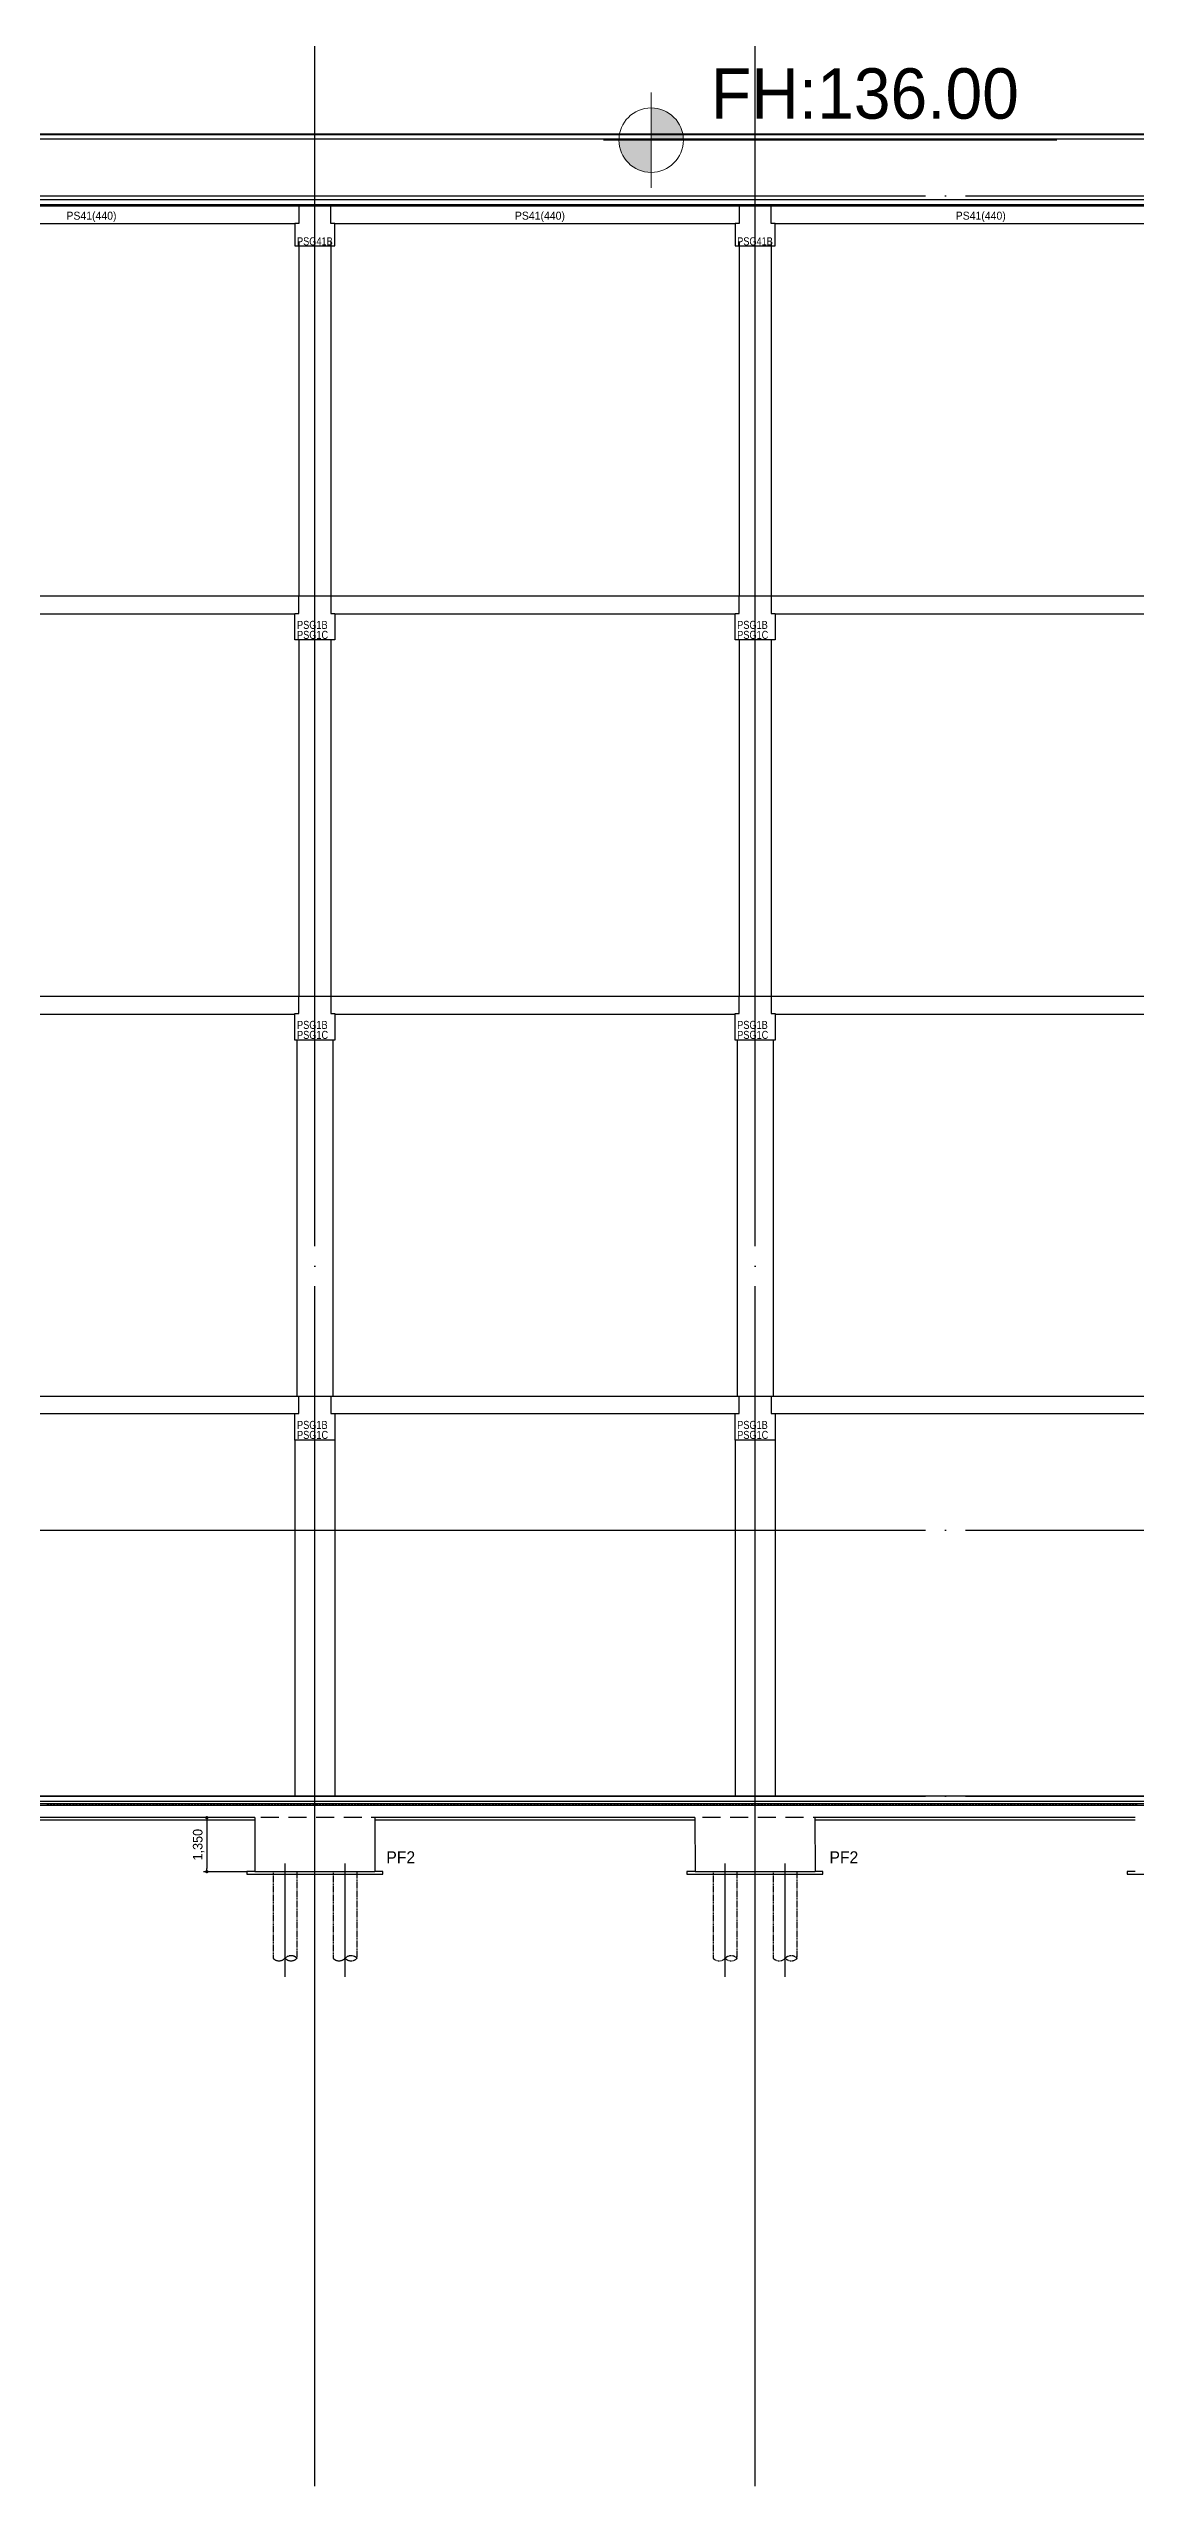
# Model space of a CAD drawing. Header units: millimetres. Extents: x 4754612 to 5801174, y 2368242 to 2777223.
# Drawn here: x 4965065 to 4992217, y 2403989 to 2464924 of the extents above; entities that cross this region are included whole.
import ezdxf
from ezdxf.enums import TextEntityAlignment as Align

# ---------------------------------------------------------------- set-up
doc = ezdxf.new("R2010")
doc.units = ezdxf.units.MM
doc.header["$LTSCALE"] = 1000
for name, pattern in [('ACAD_ISO12W100', [21, 12, -3, 0, -3, 0, -3]), ('CEN', [6.2, 6, -0.1, 0, -0.1]), ('HID', [0.345, 0.225, -0.12]), ('HIDDEN', [2, 1, -1])]:
    doc.linetypes.add(name, pattern=pattern)
doc.layers.get('DEFPOINTS').update_dxf_attribs({"color": 151})
for name, color, linetype in [('A-ELE-8', 8, 'Continuous'), ('A-ETC-3', 8, 'Continuous'), ('A-FIN-4', 9, 'Continuous'), ('A-FIN-5', 8, 'Continuous'), ('A-HAT-251', 251, 'Continuous'), ('A-TEX-SYM', 3, 'Continuous'), ('A-중심선', 10, 'CEN'), ('CON', 2, 'Continuous'), ('ELE-06', 6, 'Continuous'), ('ELE-2', 4, 'Continuous'), ('ELE06', 6, 'Continuous'), ('FIN-1', 9, 'Continuous'), ('KZ_횡단_암선2', 8, 'ACAD_ISO12W100')]:
    doc.layers.add(name, color=color, linetype=linetype)
doc.layers.add('Guide-line', color=151, linetype='Continuous', plot=False)
doc.layers.add('■', color=144, linetype='Continuous', plot=False)
doc.layers.add('박스', color=6, linetype='Continuous', lineweight=15)
doc.styles.add('A.NARROW', font='ARIALN.TTF')
doc.styles.add('AUDIT_D_190715091641-0', font='')
doc.styles.add('돋움', font='')
doc.styles.get('AUDIT_D_190715091641-0').set_extended_font_data('Dotum')
doc.styles.get('돋움').set_extended_font_data('Dotum')
doc.dimstyles.new('scale600', dxfattribs={"dimscale": 600, "dimtxt": 2, "dimasz": 1, "dimexe": 1, "dimexo": 2.5, "dimgap": 0.8, "dimtad": 1, "dimdec": 0, "dimzin": 0, "dimdsep": 46, "dimlunit": 6, "dimtxsty": 'AUDIT_D_190715091641-0', "dimblk": 'DOT', "dimcen": 0, "dimdle": 1, "dimclrd": 256, "dimclre": 256, "dimclrt": 3, "dimadec": 0, "dimazin": 0, "dimtfac": 1, "dimtdec": 0, "dimtix": 1, "dimtmove": 2, "dimatfit": 3, "dimldrblk": 'DOT', "dimfxl": 0, "dimtolj": 1, "dimtzin": 0, "dimarcsym": 0})

# ---------------------------------------------------------------- blocks, each defined once
blk = doc.blocks.new('*U32')
at = {"layer": 'A-HAT-251'}
for points in [[(35195, 0), (35167, 0), (35155, 45), (35127, 45), (35115, 0)], [(35275, 0), (35247, 0), (35235, 45), (35207, 45), (35195, 0)], [(35355, 0), (35327, 0), (35315, 45), (35287, 45), (35275, 0)], [(35435, 0), (35407, 0), (35395, 45), (35367, 45), (35355, 0)], [(35515, 0), (35487, 0), (35475, 45), (35447, 45), (35435, 0)], [(35595, 0), (35567, 0), (35555, 45), (35527, 45), (35515, 0)], [(35675, 0), (35647, 0), (35635, 45), (35607, 45), (35595, 0)], [(35755, 0), (35727, 0), (35715, 45), (35687, 45), (35675, 0)], [(35835, 0), (35807, 0), (35795, 45), (35767, 45), (35755, 0)], [(35915, 0), (35887, 0), (35875, 45), (35847, 45), (35835, 0)], [(35995, 0), (35967, 0), (35955, 45), (35927, 45), (35915, 0)], [(36075, 0), (36047, 0), (36035, 45), (36007, 45), (35995, 0)], [(36155, 0), (36127, 0), (36115, 45), (36087, 45), (36075, 0)], [(36235, 0), (36207, 0), (36195, 45), (36167, 45), (36155, 0)], [(36315, 0), (36287, 0), (36275, 45), (36247, 45), (36235, 0)], [(36395, 0), (36367, 0), (36355, 45), (36327, 45), (36315, 0)], [(36475, 0), (36447, 0), (36435, 45), (36407, 45), (36395, 0)], [(36555, 0), (36527, 0), (36515, 45), (36487, 45), (36475, 0)], [(36635, 0), (36607, 0), (36595, 45), (36567, 45), (36555, 0)], [(36715, 0), (36687, 0), (36675, 45), (36647, 45), (36635, 0)], [(36795, 0), (36767, 0), (36755, 45), (36727, 45), (36715, 0)], [(36875, 0), (36847, 0), (36835, 45), (36807, 45), (36795, 0)], [(36955, 0), (36927, 0), (36915, 45), (36887, 45), (36875, 0)], [(37035, 0), (37007, 0), (36995, 45), (36967, 45), (36955, 0)], [(37115, 0), (37087, 0), (37075, 45), (37047, 45), (37035, 0)], [(37195, 0), (37167, 0), (37155, 45), (37127, 45), (37115, 0)], [(37275, 0), (37247, 0), (37235, 45), (37207, 45), (37195, 0)], [(37355, 0), (37327, 0), (37315, 45), (37287, 45), (37275, 0)], [(37435, 0), (37407, 0), (37395, 45), (37367, 45), (37355, 0)], [(37515, 0), (37487, 0), (37475, 45), (37447, 45), (37435, 0)], [(37595, 0), (37567, 0), (37555, 45), (37527, 45), (37515, 0)], [(37675, 0), (37647, 0), (37635, 45), (37607, 45), (37595, 0)], [(37755, 0), (37727, 0), (37715, 45), (37687, 45), (37675, 0)], [(37835, 0), (37807, 0), (37795, 45), (37767, 45), (37755, 0)], [(37915, 0), (37887, 0), (37875, 45), (37847, 45), (37835, 0)], [(37995, 0), (37967, 0), (37955, 45), (37927, 45), (37915, 0)], [(38075, 0), (38047, 0), (38035, 45), (38007, 45), (37995, 0)], [(38155, 0), (38127, 0), (38115, 45), (38087, 45), (38075, 0)], [(38235, 0), (38207, 0), (38195, 45), (38167, 45), (38155, 0)], [(38315, 0), (38287, 0), (38275, 45), (38247, 45), (38235, 0)], [(38395, 0), (38367, 0), (38355, 45), (38327, 45), (38315, 0)], [(38475, 0), (38447, 0), (38435, 45), (38407, 45), (38395, 0)], [(38555, 0), (38527, 0), (38515, 45), (38487, 45), (38475, 0)], [(38635, 0), (38607, 0), (38595, 45), (38567, 45), (38555, 0)], [(38715, 0), (38687, 0), (38675, 45), (38647, 45), (38635, 0)], [(38795, 0), (38767, 0), (38755, 45), (38727, 45), (38715, 0)], [(38875, 0), (38847, 0), (38835, 45), (38807, 45), (38795, 0)], [(38955, 0), (38927, 0), (38915, 45), (38887, 45), (38875, 0)], [(39035, 0), (39007, 0), (38995, 45), (38967, 45), (38955, 0)], [(39115, 0), (39087, 0), (39075, 45), (39047, 45), (39035, 0)], [(39195, 0), (39167, 0), (39155, 45), (39127, 45), (39115, 0)], [(39275, 0), (39247, 0), (39235, 45), (39207, 45), (39195, 0)], [(39355, 0), (39327, 0), (39315, 45), (39287, 45), (39275, 0)], [(39435, 0), (39407, 0), (39395, 45), (39367, 45), (39355, 0)], [(39515, 0), (39487, 0), (39475, 45), (39447, 45), (39435, 0)], [(39595, 0), (39567, 0), (39555, 45), (39527, 45), (39515, 0)], [(39675, 0), (39647, 0), (39635, 45), (39607, 45), (39595, 0)], [(39755, 0), (39727, 0), (39715, 45), (39687, 45), (39675, 0)], [(39835, 0), (39807, 0), (39795, 45), (39767, 45), (39755, 0)], [(39915, 0), (39887, 0), (39875, 45), (39847, 45), (39835, 0)], [(39995, 0), (39967, 0), (39955, 45), (39927, 45), (39915, 0)], [(40075, 0), (40047, 0), (40035, 45), (40007, 45), (39995, 0)], [(40155, 0), (40127, 0), (40115, 45), (40087, 45), (40075, 0)], [(40235, 0), (40207, 0), (40195, 45), (40167, 45), (40155, 0)], [(40315, 0), (40287, 0), (40275, 45), (40247, 45), (40235, 0)], [(40395, 0), (40367, 0), (40355, 45), (40327, 45), (40315, 0)], [(40475, 0), (40447, 0), (40435, 45), (40407, 45), (40395, 0)], [(40555, 0), (40527, 0), (40515, 45), (40487, 45), (40475, 0)], [(40635, 0), (40607, 0), (40595, 45), (40567, 45), (40555, 0)], [(40715, 0), (40687, 0), (40675, 45), (40647, 45), (40635, 0)], [(40795, 0), (40767, 0), (40755, 45), (40727, 45), (40715, 0)], [(40875, 0), (40847, 0), (40835, 45), (40807, 45), (40795, 0)], [(40955, 0), (40927, 0), (40915, 45), (40887, 45), (40875, 0)], [(41035, 0), (41007, 0), (40995, 45), (40967, 45), (40955, 0)], [(41115, 0), (41087, 0), (41075, 45), (41047, 45), (41035, 0)], [(41195, 0), (41167, 0), (41155, 45), (41127, 45), (41115, 0)], [(41275, 0), (41247, 0), (41235, 45), (41207, 45), (41195, 0)], [(41355, 0), (41327, 0), (41315, 45), (41287, 45), (41275, 0)], [(41435, 0), (41407, 0), (41395, 45), (41367, 45), (41355, 0)], [(41515, 0), (41487, 0), (41475, 45), (41447, 45), (41435, 0)], [(41595, 0), (41567, 0), (41555, 45), (41527, 45), (41515, 0)], [(41675, 0), (41647, 0), (41635, 45), (41607, 45), (41595, 0)], [(41755, 0), (41727, 0), (41715, 45), (41687, 45), (41675, 0)], [(41835, 0), (41807, 0), (41795, 45), (41767, 45), (41755, 0)], [(41915, 0), (41887, 0), (41875, 45), (41847, 45), (41835, 0)], [(41995, 0), (41967, 0), (41955, 45), (41927, 45), (41915, 0)], [(42075, 0), (42047, 0), (42035, 45), (42007, 45), (41995, 0)], [(42155, 0), (42127, 0), (42115, 45), (42087, 45), (42075, 0)], [(42235, 0), (42207, 0), (42195, 45), (42167, 45), (42155, 0)], [(42315, 0), (42287, 0), (42275, 45), (42247, 45), (42235, 0)], [(42395, 0), (42367, 0), (42355, 45), (42327, 45), (42315, 0)], [(42475, 0), (42447, 0), (42435, 45), (42407, 45), (42395, 0)], [(42555, 0), (42527, 0), (42515, 45), (42487, 45), (42475, 0)], [(42635, 0), (42607, 0), (42595, 45), (42567, 45), (42555, 0)], [(42715, 0), (42687, 0), (42675, 45), (42647, 45), (42635, 0)], [(42795, 0), (42767, 0), (42755, 45), (42727, 45), (42715, 0)], [(42875, 0), (42847, 0), (42835, 45), (42807, 45), (42795, 0)], [(42955, 0), (42927, 0), (42915, 45), (42887, 45), (42875, 0)], [(43035, 0), (43007, 0), (42995, 45), (42967, 45), (42955, 0)], [(43115, 0), (43087, 0), (43075, 45), (43047, 45), (43035, 0)], [(43195, 0), (43167, 0), (43155, 45), (43127, 45), (43115, 0)], [(43275, 0), (43247, 0), (43235, 45), (43207, 45), (43195, 0)], [(43355, 0), (43327, 0), (43315, 45), (43287, 45), (43275, 0)], [(43435, 0), (43407, 0), (43395, 45), (43367, 45), (43355, 0)], [(43515, 0), (43487, 0), (43475, 45), (43447, 45), (43435, 0)], [(43595, 0), (43567, 0), (43555, 45), (43527, 45), (43515, 0)], [(43675, 0), (43647, 0), (43635, 45), (43607, 45), (43595, 0)], [(43755, 0), (43727, 0), (43715, 45), (43687, 45), (43675, 0)], [(43835, 0), (43807, 0), (43795, 45), (43767, 45), (43755, 0)], [(43915, 0), (43887, 0), (43875, 45), (43847, 45), (43835, 0)], [(43995, 0), (43967, 0), (43955, 45), (43927, 45), (43915, 0)], [(44075, 0), (44047, 0), (44035, 45), (44007, 45), (43995, 0)], [(44155, 0), (44127, 0), (44115, 45), (44087, 45), (44075, 0)], [(44235, 0), (44207, 0), (44195, 45), (44167, 45), (44155, 0)], [(44315, 0), (44287, 0), (44275, 45), (44247, 45), (44235, 0)], [(44395, 0), (44367, 0), (44355, 45), (44327, 45), (44315, 0)], [(44475, 0), (44447, 0), (44435, 45), (44407, 45), (44395, 0)], [(44555, 0), (44527, 0), (44515, 45), (44487, 45), (44475, 0)], [(44635, 0), (44607, 0), (44595, 45), (44567, 45), (44555, 0)], [(44715, 0), (44687, 0), (44675, 45), (44647, 45), (44635, 0)], [(44795, 0), (44767, 0), (44755, 45), (44727, 45), (44715, 0)], [(44875, 0), (44847, 0), (44835, 45), (44807, 45), (44795, 0)], [(44955, 0), (44927, 0), (44915, 45), (44887, 45), (44875, 0)], [(45035, 0), (45007, 0), (44995, 45), (44967, 45), (44955, 0)], [(45115, 0), (45087, 0), (45075, 45), (45047, 45), (45035, 0)], [(45195, 0), (45167, 0), (45155, 45), (45127, 45), (45115, 0)], [(45275, 0), (45247, 0), (45235, 45), (45207, 45), (45195, 0)], [(45355, 0), (45327, 0), (45315, 45), (45287, 45), (45275, 0)], [(45435, 0), (45407, 0), (45395, 45), (45367, 45), (45355, 0)], [(45515, 0), (45487, 0), (45475, 45), (45447, 45), (45435, 0)], [(45595, 0), (45567, 0), (45555, 45), (45527, 45), (45515, 0)], [(45675, 0), (45647, 0), (45635, 45), (45607, 45), (45595, 0)], [(45755, 0), (45727, 0), (45715, 45), (45687, 45), (45675, 0)], [(45835, 0), (45807, 0), (45795, 45), (45767, 45), (45755, 0)], [(45915, 0), (45887, 0), (45875, 45), (45847, 45), (45835, 0)], [(45995, 0), (45967, 0), (45955, 45), (45927, 45), (45915, 0)], [(46075, 0), (46047, 0), (46035, 45), (46007, 45), (45995, 0)], [(46155, 0), (46127, 0), (46115, 45), (46087, 45), (46075, 0)], [(46235, 0), (46207, 0), (46195, 45), (46167, 45), (46155, 0)], [(46315, 0), (46287, 0), (46275, 45), (46247, 45), (46235, 0)], [(46395, 0), (46367, 0), (46355, 45), (46327, 45), (46315, 0)], [(46475, 0), (46447, 0), (46435, 45), (46407, 45), (46395, 0)], [(46555, 0), (46527, 0), (46515, 45), (46487, 45), (46475, 0)], [(46635, 0), (46607, 0), (46595, 45), (46567, 45), (46555, 0)], [(46715, 0), (46687, 0), (46675, 45), (46647, 45), (46635, 0)], [(46795, 0), (46767, 0), (46755, 45), (46727, 45), (46715, 0)], [(46875, 0), (46847, 0), (46835, 45), (46807, 45), (46795, 0)], [(46955, 0), (46927, 0), (46915, 45), (46887, 45), (46875, 0)], [(47035, 0), (47007, 0), (46995, 45), (46967, 45), (46955, 0)], [(47115, 0), (47087, 0), (47075, 45), (47047, 45), (47035, 0)], [(47195, 0), (47167, 0), (47155, 45), (47127, 45), (47115, 0)], [(47275, 0), (47247, 0), (47235, 45), (47207, 45), (47195, 0)], [(47355, 0), (47327, 0), (47315, 45), (47287, 45), (47275, 0)], [(47435, 0), (47407, 0), (47395, 45), (47367, 45), (47355, 0)], [(47515, 0), (47487, 0), (47475, 45), (47447, 45), (47435, 0)], [(47595, 0), (47567, 0), (47555, 45), (47527, 45), (47515, 0)], [(47675, 0), (47647, 0), (47635, 45), (47607, 45), (47595, 0)], [(47755, 0), (47727, 0), (47715, 45), (47687, 45), (47675, 0)], [(47835, 0), (47807, 0), (47795, 45), (47767, 45), (47755, 0)], [(47915, 0), (47887, 0), (47875, 45), (47847, 45), (47835, 0)], [(47995, 0), (47967, 0), (47955, 45), (47927, 45), (47915, 0)], [(48075, 0), (48047, 0), (48035, 45), (48007, 45), (47995, 0)], [(48155, 0), (48127, 0), (48115, 45), (48087, 45), (48075, 0)], [(48235, 0), (48207, 0), (48195, 45), (48167, 45), (48155, 0)], [(48315, 0), (48287, 0), (48275, 45), (48247, 45), (48235, 0)], [(48395, 0), (48367, 0), (48355, 45), (48327, 45), (48315, 0)], [(48475, 0), (48447, 0), (48435, 45), (48407, 45), (48395, 0)], [(48555, 0), (48527, 0), (48515, 45), (48487, 45), (48475, 0)], [(48635, 0), (48607, 0), (48595, 45), (48567, 45), (48555, 0)], [(48715, 0), (48687, 0), (48675, 45), (48647, 45), (48635, 0)], [(48795, 0), (48767, 0), (48755, 45), (48727, 45), (48715, 0)], [(48875, 0), (48847, 0), (48835, 45), (48807, 45), (48795, 0)], [(48955, 0), (48927, 0), (48915, 45), (48887, 45), (48875, 0)], [(49035, 0), (49007, 0), (48995, 45), (48967, 45), (48955, 0)], [(49115, 0), (49087, 0), (49075, 45), (49047, 45), (49035, 0)], [(49195, 0), (49167, 0), (49155, 45), (49127, 45), (49115, 0)], [(49275, 0), (49247, 0), (49235, 45), (49207, 45), (49195, 0)], [(49355, 0), (49327, 0), (49315, 45), (49287, 45), (49275, 0)], [(49435, 0), (49407, 0), (49395, 45), (49367, 45), (49355, 0)], [(49515, 0), (49487, 0), (49475, 45), (49447, 45), (49435, 0)], [(49595, 0), (49567, 0), (49555, 45), (49527, 45), (49515, 0)], [(49675, 0), (49647, 0), (49635, 45), (49607, 45), (49595, 0)], [(49755, 0), (49727, 0), (49715, 45), (49687, 45), (49675, 0)], [(49835, 0), (49807, 0), (49795, 45), (49767, 45), (49755, 0)], [(49915, 0), (49887, 0), (49875, 45), (49847, 45), (49835, 0)], [(49995, 0), (49967, 0), (49955, 45), (49927, 45), (49915, 0)], [(50075, 0), (50047, 0), (50035, 45), (50007, 45), (49995, 0)], [(50155, 0), (50127, 0), (50115, 45), (50087, 45), (50075, 0)], [(50235, 0), (50207, 0), (50195, 45), (50167, 45), (50155, 0)], [(50315, 0), (50287, 0), (50275, 45), (50247, 45), (50235, 0)], [(50395, 0), (50367, 0), (50355, 45), (50327, 45), (50315, 0)], [(50475, 0), (50447, 0), (50435, 45), (50407, 45), (50395, 0)], [(50555, 0), (50527, 0), (50515, 45), (50487, 45), (50475, 0)], [(50635, 0), (50607, 0), (50595, 45), (50567, 45), (50555, 0)], [(50715, 0), (50687, 0), (50675, 45), (50647, 45), (50635, 0)], [(50795, 0), (50767, 0), (50755, 45), (50727, 45), (50715, 0)], [(50875, 0), (50847, 0), (50835, 45), (50807, 45), (50795, 0)], [(50955, 0), (50927, 0), (50915, 45), (50887, 45), (50875, 0)], [(51035, 0), (51007, 0), (50995, 45), (50967, 45), (50955, 0)], [(51115, 0), (51087, 0), (51075, 45), (51047, 45), (51035, 0)], [(51195, 0), (51167, 0), (51155, 45), (51127, 45), (51115, 0)], [(51275, 0), (51247, 0), (51235, 45), (51207, 45), (51195, 0)], [(51355, 0), (51327, 0), (51315, 45), (51287, 45), (51275, 0)], [(51435, 0), (51407, 0), (51395, 45), (51367, 45), (51355, 0)], [(51515, 0), (51487, 0), (51475, 45), (51447, 45), (51435, 0)], [(51595, 0), (51567, 0), (51555, 45), (51527, 45), (51515, 0)], [(51675, 0), (51647, 0), (51635, 45), (51607, 45), (51595, 0)], [(51755, 0), (51727, 0), (51715, 45), (51687, 45), (51675, 0)], [(51835, 0), (51807, 0), (51795, 45), (51767, 45), (51755, 0)], [(51915, 0), (51887, 0), (51875, 45), (51847, 45), (51835, 0)], [(51995, 0), (51967, 0), (51955, 45), (51927, 45), (51915, 0)], [(52075, 0), (52047, 0), (52035, 45), (52007, 45), (51995, 0)], [(52155, 0), (52127, 0), (52115, 45), (52087, 45), (52075, 0)], [(52235, 0), (52207, 0), (52195, 45), (52167, 45), (52155, 0)], [(52315, 0), (52287, 0), (52275, 45), (52247, 45), (52235, 0)], [(52395, 0), (52367, 0), (52355, 45), (52327, 45), (52315, 0)], [(52475, 0), (52447, 0), (52435, 45), (52407, 45), (52395, 0)], [(52555, 0), (52527, 0), (52515, 45), (52487, 45), (52475, 0)], [(52635, 0), (52607, 0), (52595, 45), (52567, 45), (52555, 0)], [(52715, 0), (52687, 0), (52675, 45), (52647, 45), (52635, 0)], [(52795, 0), (52767, 0), (52755, 45), (52727, 45), (52715, 0)], [(52875, 0), (52847, 0), (52835, 45), (52807, 45), (52795, 0)], [(52955, 0), (52927, 0), (52915, 45), (52887, 45), (52875, 0)], [(53035, 0), (53007, 0), (52995, 45), (52967, 45), (52955, 0)], [(53115, 0), (53087, 0), (53075, 45), (53047, 45), (53035, 0)], [(53195, 0), (53167, 0), (53155, 45), (53127, 45), (53115, 0)], [(53275, 0), (53247, 0), (53235, 45), (53207, 45), (53195, 0)], [(53355, 0), (53327, 0), (53315, 45), (53287, 45), (53275, 0)], [(53435, 0), (53407, 0), (53395, 45), (53367, 45), (53355, 0)], [(53515, 0), (53487, 0), (53475, 45), (53447, 45), (53435, 0)], [(53595, 0), (53567, 0), (53555, 45), (53527, 45), (53515, 0)], [(53675, 0), (53647, 0), (53635, 45), (53607, 45), (53595, 0)], [(53755, 0), (53727, 0), (53715, 45), (53687, 45), (53675, 0)], [(53835, 0), (53807, 0), (53795, 45), (53767, 45), (53755, 0)], [(53915, 0), (53887, 0), (53875, 45), (53847, 45), (53835, 0)], [(53995, 0), (53967, 0), (53955, 45), (53927, 45), (53915, 0)], [(54075, 0), (54047, 0), (54035, 45), (54007, 45), (53995, 0)], [(54155, 0), (54127, 0), (54115, 45), (54087, 45), (54075, 0)], [(54235, 0), (54207, 0), (54195, 45), (54167, 45), (54155, 0)], [(54315, 0), (54287, 0), (54275, 45), (54247, 45), (54235, 0)], [(54395, 0), (54367, 0), (54355, 45), (54327, 45), (54315, 0)], [(54475, 0), (54447, 0), (54435, 45), (54407, 45), (54395, 0)], [(54555, 0), (54527, 0), (54515, 45), (54487, 45), (54475, 0)], [(54635, 0), (54607, 0), (54595, 45), (54567, 45), (54555, 0)], [(54715, 0), (54687, 0), (54675, 45), (54647, 45), (54635, 0)], [(54795, 0), (54767, 0), (54755, 45), (54727, 45), (54715, 0)], [(54875, 0), (54847, 0), (54835, 45), (54807, 45), (54795, 0)], [(54955, 0), (54927, 0), (54915, 45), (54887, 45), (54875, 0)], [(55035, 0), (55007, 0), (54995, 45), (54967, 45), (54955, 0)], [(55115, 0), (55087, 0), (55075, 45), (55047, 45), (55035, 0)], [(55195, 0), (55167, 0), (55155, 45), (55127, 45), (55115, 0)], [(55275, 0), (55247, 0), (55235, 45), (55207, 45), (55195, 0)], [(55355, 0), (55327, 0), (55315, 45), (55287, 45), (55275, 0)], [(55435, 0), (55407, 0), (55395, 45), (55367, 45), (55355, 0)], [(55515, 0), (55487, 0), (55475, 45), (55447, 45), (55435, 0)], [(55595, 0), (55567, 0), (55555, 45), (55527, 45), (55515, 0)], [(55675, 0), (55647, 0), (55635, 45), (55607, 45), (55595, 0)], [(55755, 0), (55727, 0), (55715, 45), (55687, 45), (55675, 0)], [(55835, 0), (55807, 0), (55795, 45), (55767, 45), (55755, 0)], [(55915, 0), (55887, 0), (55875, 45), (55847, 45), (55835, 0)], [(55995, 0), (55967, 0), (55955, 45), (55927, 45), (55915, 0)], [(56075, 0), (56047, 0), (56035, 45), (56007, 45), (55995, 0)], [(56155, 0), (56127, 0), (56115, 45), (56087, 45), (56075, 0)], [(56235, 0), (56207, 0), (56195, 45), (56167, 45), (56155, 0)], [(56315, 0), (56287, 0), (56275, 45), (56247, 45), (56235, 0)], [(56395, 0), (56367, 0), (56355, 45), (56327, 45), (56315, 0)], [(56475, 0), (56447, 0), (56435, 45), (56407, 45), (56395, 0)], [(56555, 0), (56527, 0), (56515, 45), (56487, 45), (56475, 0)], [(56635, 0), (56607, 0), (56595, 45), (56567, 45), (56555, 0)], [(56715, 0), (56687, 0), (56675, 45), (56647, 45), (56635, 0)], [(56795, 0), (56767, 0), (56755, 45), (56727, 45), (56715, 0)], [(56875, 0), (56847, 0), (56835, 45), (56807, 45), (56795, 0)], [(56955, 0), (56927, 0), (56915, 45), (56887, 45), (56875, 0)], [(57035, 0), (57007, 0), (56995, 45), (56967, 45), (56955, 0)], [(57115, 0), (57087, 0), (57075, 45), (57047, 45), (57035, 0)], [(57195, 0), (57167, 0), (57155, 45), (57127, 45), (57115, 0)], [(57275, 0), (57247, 0), (57235, 45), (57207, 45), (57195, 0)], [(57355, 0), (57327, 0), (57315, 45), (57287, 45), (57275, 0)], [(57435, 0), (57407, 0), (57395, 45), (57367, 45), (57355, 0)], [(57515, 0), (57487, 0), (57475, 45), (57447, 45), (57435, 0)], [(57595, 0), (57567, 0), (57555, 45), (57527, 45), (57515, 0)], [(57675, 0), (57647, 0), (57635, 45), (57607, 45), (57595, 0)], [(57755, 0), (57727, 0), (57715, 45), (57687, 45), (57675, 0)], [(57835, 0), (57807, 0), (57795, 45), (57767, 45), (57755, 0)], [(57915, 0), (57887, 0), (57875, 45), (57847, 45), (57835, 0)], [(57995, 0), (57967, 0), (57955, 45), (57927, 45), (57915, 0)], [(58075, 0), (58047, 0), (58035, 45), (58007, 45), (57995, 0)], [(58155, 0), (58127, 0), (58115, 45), (58087, 45), (58075, 0)], [(58235, 0), (58207, 0), (58195, 45), (58167, 45), (58155, 0)], [(58315, 0), (58287, 0), (58275, 45), (58247, 45), (58235, 0)], [(58395, 0), (58367, 0), (58355, 45), (58327, 45), (58315, 0)], [(58475, 0), (58447, 0), (58435, 45), (58407, 45), (58395, 0)], [(58555, 0), (58527, 0), (58515, 45), (58487, 45), (58475, 0)], [(58635, 0), (58607, 0), (58595, 45), (58567, 45), (58555, 0)], [(58715, 0), (58687, 0), (58675, 45), (58647, 45), (58635, 0)], [(58795, 0), (58767, 0), (58755, 45), (58727, 45), (58715, 0)], [(58875, 0), (58847, 0), (58835, 45), (58807, 45), (58795, 0)], [(58955, 0), (58927, 0), (58915, 45), (58887, 45), (58875, 0)], [(59035, 0), (59007, 0), (58995, 45), (58967, 45), (58955, 0)], [(59115, 0), (59087, 0), (59075, 45), (59047, 45), (59035, 0)], [(59195, 0), (59167, 0), (59155, 45), (59127, 45), (59115, 0)], [(59275, 0), (59247, 0), (59235, 45), (59207, 45), (59195, 0)], [(59355, 0), (59327, 0), (59315, 45), (59287, 45), (59275, 0)], [(59435, 0), (59407, 0), (59395, 45), (59367, 45), (59355, 0)], [(59515, 0), (59487, 0), (59475, 45), (59447, 45), (59435, 0)], [(59595, 0), (59567, 0), (59555, 45), (59527, 45), (59515, 0)], [(59675, 0), (59647, 0), (59635, 45), (59607, 45), (59595, 0)], [(59755, 0), (59727, 0), (59715, 45), (59687, 45), (59675, 0)], [(59835, 0), (59807, 0), (59795, 45), (59767, 45), (59755, 0)], [(59915, 0), (59887, 0), (59875, 45), (59847, 45), (59835, 0)], [(59995, 0), (59967, 0), (59955, 45), (59927, 45), (59915, 0)], [(60075, 0), (60047, 0), (60035, 45), (60007, 45), (59995, 0)], [(60155, 0), (60127, 0), (60115, 45), (60087, 45), (60075, 0)], [(60235, 0), (60207, 0), (60195, 45), (60167, 45), (60155, 0)], [(60315, 0), (60287, 0), (60275, 45), (60247, 45), (60235, 0)], [(60395, 0), (60367, 0), (60355, 45), (60327, 45), (60315, 0)], [(60475, 0), (60447, 0), (60435, 45), (60407, 45), (60395, 0)], [(60555, 0), (60527, 0), (60515, 45), (60487, 45), (60475, 0)], [(60635, 0), (60607, 0), (60595, 45), (60567, 45), (60555, 0)], [(60715, 0), (60687, 0), (60675, 45), (60647, 45), (60635, 0)], [(60795, 0), (60767, 0), (60755, 45), (60727, 45), (60715, 0)], [(60875, 0), (60847, 0), (60835, 45), (60807, 45), (60795, 0)], [(60955, 0), (60927, 0), (60915, 45), (60887, 45), (60875, 0)], [(61035, 0), (61007, 0), (60995, 45), (60967, 45), (60955, 0)], [(61115, 0), (61087, 0), (61075, 45), (61047, 45), (61035, 0)], [(61195, 0), (61167, 0), (61155, 45), (61127, 45), (61115, 0)], [(61275, 0), (61247, 0), (61235, 45), (61207, 45), (61195, 0)], [(61355, 0), (61327, 0), (61315, 45), (61287, 45), (61275, 0)], [(61435, 0), (61407, 0), (61395, 45), (61367, 45), (61355, 0)], [(61515, 0), (61487, 0), (61475, 45), (61447, 45), (61435, 0)], [(61595, 0), (61567, 0), (61555, 45), (61527, 45), (61515, 0)], [(61675, 0), (61647, 0), (61635, 45), (61607, 45), (61595, 0)], [(61755, 0), (61727, 0), (61715, 45), (61687, 45), (61675, 0)], [(61835, 0), (61807, 0), (61795, 45), (61767, 45), (61755, 0)], [(61915, 0), (61887, 0), (61875, 45), (61847, 45), (61835, 0)], [(61995, 0), (61967, 0), (61955, 45), (61927, 45), (61915, 0)], [(62075, 0), (62047, 0), (62035, 45), (62007, 45), (61995, 0)], [(62155, 0), (62127, 0), (62115, 45), (62087, 45), (62075, 0)], [(62235, 0), (62207, 0), (62195, 45), (62167, 45), (62155, 0)], [(62315, 0), (62287, 0), (62275, 45), (62247, 45), (62235, 0)], [(62395, 0), (62367, 0), (62355, 45), (62327, 45), (62315, 0)]]:
    blk.add_lwpolyline(points, dxfattribs=at)
blk = doc.blocks.new('zw$CF19')
at = {"layer": 'CON'}
blk.add_lwpolyline([(-500, -1100), (-500, -440), (-400, -440), (-400, 0), (400, 0), (400, -440), (500, -440), (500, -1100)], close=True, dxfattribs=at)
at = {"layer": 'DEFPOINTS', "style": 'A.NARROW'}
for s, p in [('PSG1B', (-446, -722, 0)), ('PSG1C', (-446, -972, 0))]:
    blk.add_text(s, height=200, dxfattribs=at).set_placement(p, align=Align.MIDDLE_LEFT)
blk = doc.blocks.new('_Dot')
at = {"color": 0, "linetype": 'ByBlock', "lineweight": -2}
blk.add_line((-0.5, 0), (-1, 0), dxfattribs=at)
at = {"color": 0, "linetype": 'ByBlock', "const_width": 0.5}
blk.add_lwpolyline([(-0.25, 0, 1), (0.25, 0, 1)], format="xyb", close=True, dxfattribs=at)
blk = doc.blocks.new('*D115')
at = {"layer": 'DEFPOINTS', "color": 0, "ltscale": 5, "transparency": 16777216}
for p in [(4969807, 2420703), (4969016, 2419353), (4970217, 2419353)]:
    blk.add_point(p, dxfattribs=at)
at = {"layer": '■', "lineweight": -2, "ltscale": 5, "transparency": 16777216}
for p, q in [((4969607, 2420703), (4968936, 2420703)), ((4969016, 2420623), (4969016, 2419433)), ((4970017, 2419353), (4968936, 2419353))]:
    blk.add_line(p, q, dxfattribs=at)
at = {"layer": '■', "lineweight": -2, "ltscale": 5, "transparency": 16777216, "xscale": 80, "yscale": 80, "zscale": 80}
for p, rotation in [((4969016, 2420703), 90), ((4969016, 2419353), 270)]:
    blk.add_blockref('_Dot', p, dxfattribs=dict(at, rotation=rotation))
at = {"layer": '■', "color": 3, "ltscale": 5, "transparency": 16777216, "insert": (4968809, 2420028), "char_height": 240, "attachment_point": 5, "rotation": 90, "style": 'AUDIT_D_190715091641-0'}
blk.add_mtext('\\A1;1,350', dxfattribs=at)
blk = doc.blocks.new('A$C2FA30BED')
at = {"layer": 'A-ETC-3', "linetype": 'HID', "ltscale": 0.1}
blk.add_lwpolyline([(0, 0), (0, -2165, 0.415484), (300, -2165, -0.414601), (600, -2165, -0.415899), (300, -2165)], format="xyb", dxfattribs=at)
blk.add_lwpolyline([(600, -2165), (600, 0)], dxfattribs=at)
at = {"layer": 'A-중심선', "ltscale": 5}
blk.add_line((300, -2626), (300, 200), dxfattribs=at)

msp = doc.modelspace()

# ---------------------------------------------------------------- hatches: boundary and pattern name
at = {"layer": '박스', "ltscale": 0.1}
h = msp.add_hatch(dxfattribs=at)
h.set_pattern_fill('ANSI31', color=256, scale=1.006801)
h.set_pattern_definition([(45, (4818314.60554, 2402260.00894), (-0.08898951466, 0.08898951466), [])])
h.paths.add_polyline_path([(4980118.997, 2463444.593), (4980118.997, 2462639.152), (4980924.438, 2462639.152, 0.414213562)])
h.paths.add_polyline_path([(4980118.997, 2462639.152), (4979313.556, 2462639.152, 0.414213562), (4980118.997, 2461833.711)])

# ---------------------------------------------------------------- linework, layer by layer
at = {"layer": 'A-ELE-8'}
for p, q in [((4971315.782, 2460093.44), (4971315.782, 2451243.44)), ((4972115.782, 2460093.44), (4972115.782, 2451243.44)), ((4982315.782, 2460093.44), (4982315.782, 2451243.44)), ((4983115.782, 2460093.44), (4983115.782, 2451243.44)), ((4971315.782, 2450143.44), (4971315.782, 2441243.44)), ((4972115.782, 2450143.44), (4972115.782, 2441243.44)), ((4982315.782, 2450143.44), (4982315.782, 2441243.44)), ((4983115.782, 2450143.44), (4983115.782, 2441243.44)), ((4971265.782, 2440143.44), (4971265.782, 2431243.44)), ((4972165.782, 2440143.44), (4972165.782, 2431243.44)), ((4982265.782, 2440143.44), (4982265.782, 2431243.44)), ((4983165.782, 2440143.44), (4983165.782, 2431243.44)), ((4971215.782, 2430143.44), (4971215.782, 2421243.44)), ((4972215.782, 2430143.44), (4972215.782, 2421243.44)), ((4982215.782, 2430143.44), (4982215.782, 2421243.44)), ((4983215.782, 2430143.44), (4983215.782, 2421243.44))]:
    msp.add_line(p, q, dxfattribs=at)
at = {"layer": 'A-FIN-4'}
for p, q in [((5059345.782, 2461143.44), (4949965.782, 2461143.44)), ((5059915.782, 2461023.44), (4949965.782, 2461023.44))]:
    msp.add_line(p, q, dxfattribs=at)
at = {"layer": 'A-FIN-5', "linetype": 'HIDDEN', "ltscale": 0.1}
msp.add_line((5059926.343, 2461003.44), (4949965.782, 2461003.44), dxfattribs=at)
at = {"layer": 'A-중심선', "ltscale": 5}
for p, q in [((4971715.782, 2403989.231), (4971715.782, 2488921.61)), ((4982715.782, 2403989.231), (4982715.782, 2488921.61)), ((4863973.343, 2461243.44), (5174125.782, 2461243.44)), ((4863973.343, 2451243.44), (5174125.782, 2451243.44)), ((4863973.343, 2441243.44), (5174125.782, 2441243.44)), ((4863973.343, 2431243.44), (5174125.782, 2431243.44)), ((4863973.343, 2427893.44), (5174125.782, 2427893.44)), ((4863973.343, 2421243.44), (5174125.782, 2421243.44))]:
    msp.add_line(p, q, dxfattribs=at)
at = {"layer": 'CON'}
for p, q in [((4949965.782, 2460993.44), (5059915.782, 2460993.44)), ((4961215.782, 2460553.44), (4971215.782, 2460553.44)), ((4972215.782, 2460553.44), (4982215.782, 2460553.44)), ((4983215.782, 2460553.44), (4993215.782, 2460553.44)), ((4905615.782, 2451243.44), (5059815.782, 2451243.44)), ((4961215.782, 2450793.44), (4971215.782, 2450793.44)), ((4972215.782, 2450793.44), (4982215.782, 2450793.44)), ((4983215.782, 2450793.44), (4993215.782, 2450793.44)), ((4905615.782, 2441243.44), (5059815.783, 2441243.44)), ((4961215.782, 2440793.44), (4971215.782, 2440793.44)), ((4972215.782, 2440793.44), (4982215.782, 2440793.44)), ((4983215.782, 2440793.44), (4993215.782, 2440793.44)), ((4905315.782, 2431243.44), (5059815.784, 2431243.428)), ((4961215.782, 2430803.44), (4971215.782, 2430803.44)), ((4972215.782, 2430803.44), (4982215.782, 2430803.44)), ((4983215.782, 2430803.44), (4993215.782, 2430803.44)), ((5059815.785, 2421003.44), (4906315.782, 2421003.44)), ((4970217.357, 2420703.44), (4962216.426, 2420703.44)), ((4970217.357, 2420703.44), (4970217.357, 2419353.44)), ((4981214.111, 2420703.44), (4973216.426, 2420703.44)), ((4973216.426, 2420703.44), (4973216.426, 2419353.44)), ((4981214.141, 2420703.44), (4981216.821, 2419353.44)), ((4992216.821, 2420703.44), (4984213.716, 2420703.44)), ((4984213.746, 2420703.44), (4984216.426, 2419353.44)), ((4970217.357, 2419353.44), (4973216.426, 2419353.44)), ((4981216.821, 2419353.44), (4984216.426, 2419353.44))]:
    msp.add_line(p, q, dxfattribs=at)
for points in [[(4971215.782, 2460553.44), (4971215.782, 2459993.44), (4972215.782, 2459993.44), (4972215.782, 2460553.44), (4972115.782, 2460553.44), (4972115.782, 2460993.44), (4971315.782, 2460993.44), (4971315.782, 2460553.44)], [(4982215.782, 2460553.44), (4982215.782, 2459993.44), (4983215.782, 2459993.44), (4983215.782, 2460553.44), (4983115.782, 2460553.44), (4983115.782, 2460993.44), (4982315.782, 2460993.44), (4982315.782, 2460553.44)]]:
    msp.add_lwpolyline(points, close=True, dxfattribs=at)
at = {"layer": 'ELE-06'}
for p, q in [((4970217.357, 2420643.44), (4962216.426, 2420643.44)), ((4981214.111, 2420643.44), (4973216.426, 2420643.44)), ((4992216.821, 2420643.44), (4984213.716, 2420643.44)), ((4970017.357, 2419293.44), (4973416.426, 2419293.44)), ((4981014.111, 2419293.44), (4984413.716, 2419293.44)), ((4992016.821, 2419293.44), (4995416.426, 2419293.44))]:
    msp.add_line(p, q, dxfattribs=at)
for points in [[(4970217.357, 2419353.44), (4970017.357, 2419353.44), (4970017.357, 2419293.44)], [(4973416.426, 2419293.44), (4973416.426, 2419353.44), (4973216.426, 2419353.44)], [(4981214.111, 2419353.44), (4981014.111, 2419353.44), (4981014.111, 2419293.44)], [(4984413.716, 2419293.44), (4984413.716, 2419353.44), (4984213.716, 2419353.44)], [(4992216.821, 2419353.44), (4992016.821, 2419353.44), (4992016.821, 2419293.44)]]:
    msp.add_lwpolyline(points, dxfattribs=at)
at = {"layer": 'ELE-2'}
for p, q in [((5059815.785, 2421243.44), (4906315.782, 2421243.44)), ((5059815.785, 2421108.44), (4906315.782, 2421108.44)), ((5059815.785, 2421048.44), (4906315.782, 2421048.44))]:
    msp.add_line(p, q, dxfattribs=at)
at = {"layer": 'FIN-1'}
for p, q in [((5060364.292, 2462788.44), (4950040.782, 2462788.44)), ((5059881.814, 2462771.784), (4950040.782, 2462771.784)), ((5059881.814, 2462662.866), (4950040.782, 2462662.866))]:
    msp.add_line(p, q, dxfattribs=at)
at = {"layer": 'KZ_횡단_암선2', "linetype": 'HID', "ltscale": 2}
msp.add_line((5063965.782, 2420703.44), (4924816.624, 2420703.44), dxfattribs=at)
at = {"layer": '박스', "ltscale": 0.1}
for p, q in [((4980118.997, 2463827.538), (4980118.997, 2462639.152)), ((4978930.611, 2462639.152), (4990259.669, 2462639.152)), ((4980118.997, 2461450.766), (4980118.997, 2462639.152))]:
    msp.add_line(p, q, dxfattribs=at)
msp.add_circle((4980118.997, 2462639.152), 805.441, dxfattribs=at)

# ---------------------------------------------------------------- block references
at = {"layer": 'CON'}
for name, p in [('zw$CF19', (4971715.782, 2451243.44)), ('zw$CF19', (4982715.782, 2451243.44)), ('zw$CF19', (4971715.782, 2441243.44)), ('zw$CF19', (4982715.782, 2441243.44)), ('zw$CF19', (4971715.782, 2431243.44)), ('zw$CF19', (4982715.782, 2431243.44)), ('A$C2FA30BED', (4970669.869, 2419353.44)), ('A$C2FA30BED', (4972169.869, 2419353.44)), ('A$C2FA30BED', (4981669.334, 2419353.44)), ('A$C2FA30BED', (4983169.334, 2419353.44))]:
    msp.add_blockref(name, p, dxfattribs=at)
at = {"layer": 'ELE06', "color": 6, "xscale": 1.000013798092659, "yscale": 1.000013798092659, "zscale": 1.000013798092659}
msp.add_blockref('*U32', (4929899.325, 2421003.44), dxfattribs=at)

# ---------------------------------------------------------------- texts
at = {"layer": 'A-TEX-SYM', "style": '돋움'}
msp.add_text('FH:136.00', height=1260, dxfattribs=at).set_placement((4981612.4, 2463175.268))
at = {"layer": 'DEFPOINTS', "style": 'A.NARROW'}
for p in [(4971269.309, 2460110.004, 0), (4982269.309, 2460110.004, 0)]:
    msp.add_text('PSG41B', height=200, dxfattribs=at).set_placement(p, align=Align.MIDDLE_LEFT)
at = {"layer": 'DEFPOINTS', "style": '돋움'}
for p in [(4973861.552, 2419712.396), (4984935.332, 2419712.396)]:
    msp.add_text('PF2', height=300, dxfattribs=at).set_placement(p, align=Align.MIDDLE_CENTER)
at = {"layer": 'Guide-line', "style": '돋움'}
for p in [(4966131.962, 2460750.344), (4977339.946, 2460750.344), (4988355.871, 2460750.344)]:
    msp.add_text('PS41(440)', height=200, dxfattribs=at).set_placement(p, align=Align.MIDDLE_CENTER)

# ---------------------------------------------------------------- dimensions: what is measured, and where the dimension line sits
at = {"layer": '■', "ltscale": 5}
dim = msp.add_linear_dim(base=(4969016.394, 2419353.44), p1=(4969807.362, 2420703.44), p2=(4970217.357, 2419353.44), angle=270, dimstyle='scale600', override={"dimscale": 80, "dimtxt": 3}, dxfattribs=at)
dim.commit()
dim.dimension.update_dxf_attribs({"geometry": '*D115', "text_midpoint": (4968809.11, 2420028.44)})

doc.saveas('drawing.dxf')
